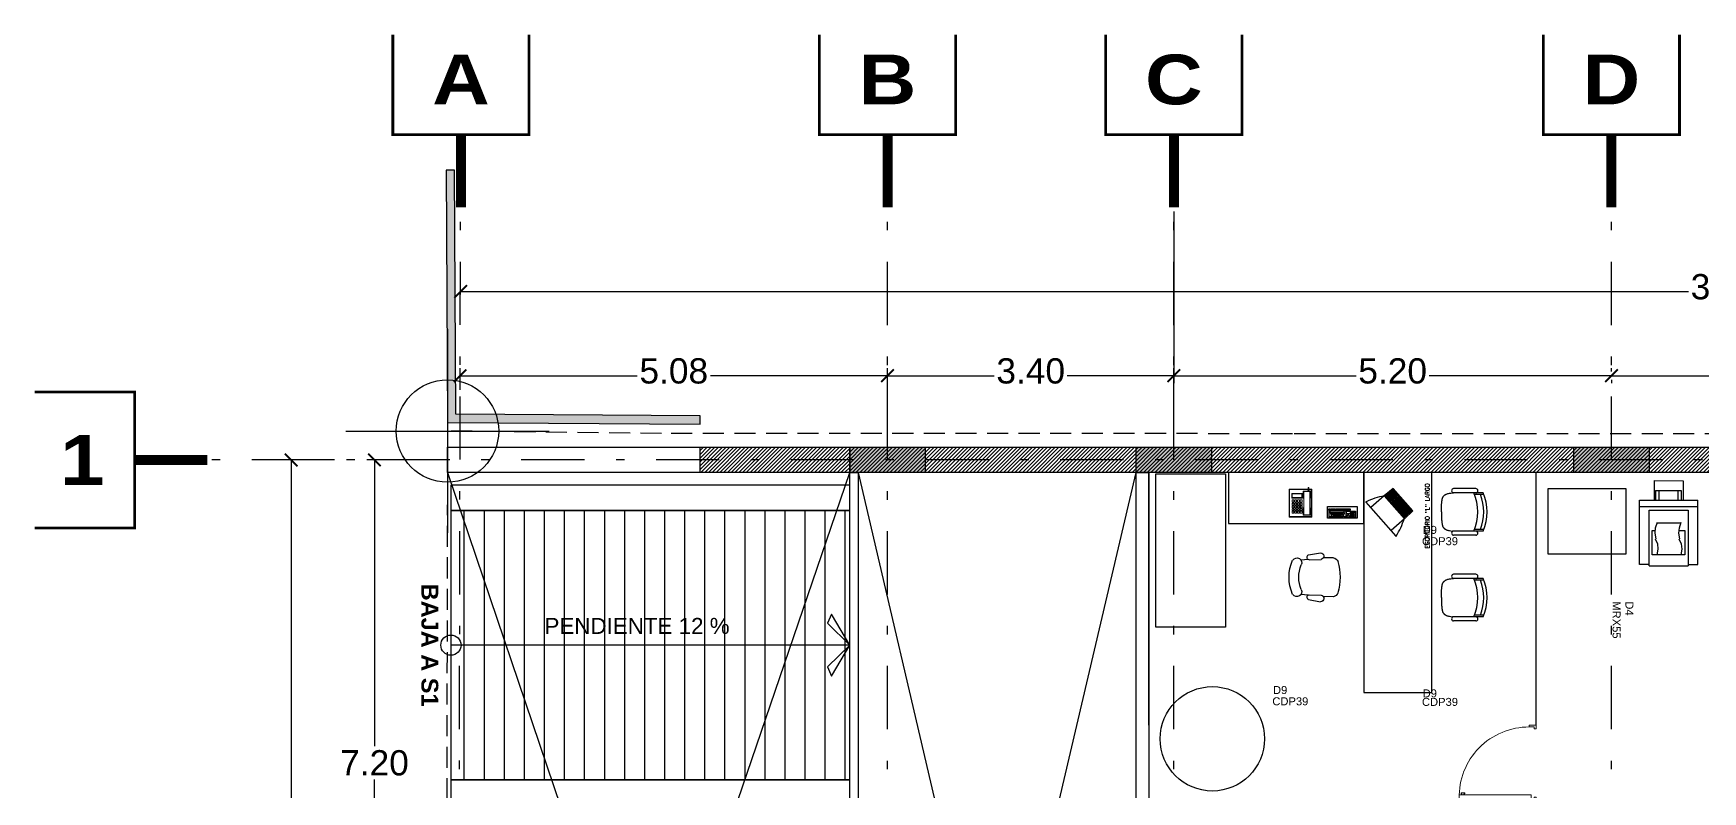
# Model space of a CAD drawing. Header units: millimetres. Extents: x -101 to 3415, y -52 to 1366.
# Drawn here: x 81.52 to 101.34, y 177.22 to 186.23 of the extents above; entities that cross this region are included whole.
import ezdxf
from ezdxf.enums import TextEntityAlignment as Align

# ---------------------------------------------------------------- set-up
doc = ezdxf.new("R2010")
doc.units = ezdxf.units.MM
doc.linetypes.add('XR EJES SUPERIORES$0$DASHDOT2', pattern=[0.5, 0.25, -0.125, 0, -0.125])
doc.linetypes.add('XR LINDERO N$0$A-100a LALA IRAPUATO nave equipo$0$HIDDEN', pattern=[0.375, 0.25, -0.125])
for name, color, linetype in [('00_ARQ', 8, 'Continuous'), ('ARQ', 8, 'Continuous'), ('ARQ_MOBILIARIO', 8, 'Continuous'), ('Texto_Iluminación', 7, 'Continuous'), ('XR EJES SUPERIORES$0$A-COTAS', 8, 'Continuous'), ('XR EJES SUPERIORES$0$A-EJES', 8, 'XR EJES SUPERIORES$0$DASHDOT2')]:
    doc.layers.add(name, color=color, linetype=linetype)
doc.styles.add('ROMANS', font='romans.shx')
doc.styles.add('TÍTULO', font='arial.ttf', dxfattribs={"height": 0.19})
doc.styles.add('XR EJES SUPERIORES$0$protot1', font='')
doc.styles.add('XR EJES SUPERIORES$0$Standard', font='arial.ttf')
doc.styles.add('XR N3$0$XR PLANTA BAJA$0$estilo1', font='arialbd.ttf')
doc.styles.add('XR N3$0$XREF PLANTA BAJA$0$XREF PLANTA BAJA$0$PLANTA BAJA$1$TEXTO-ALB-125', font='arial.ttf', dxfattribs={"height": 0.19})
doc.styles.get('XR EJES SUPERIORES$0$protot1').set_extended_font_data('Arial Black')
doc.dimstyles.new('XR EJES SUPERIORES$0$PAÑOS50', dxfattribs={"dimscale": 0.5, "dimtxt": 0.6, "dimasz": 0.3, "dimexe": 0.18, "dimexo": 0.1, "dimgap": 0.09, "dimtad": 0, "dimtih": 1, "dimtoh": 1, "dimzin": 0, "dimdsep": 46, "dimtxsty": 'XR EJES SUPERIORES$0$Standard', "dimblk": 'XR EJES SUPERIORES$0$_ArchTick', "dimcen": 0.09, "dimclrd": 256, "dimclre": 256, "dimclrt": 2, "dimadec": 0, "dimazin": 0, "dimtfac": 1, "dimtix": 1, "dimtmove": 2, "dimatfit": 3, "dimldrblk": 'XR EJES SUPERIORES$0$_ArchTick', "dimfxl": 0.18, "dimtvp": 0.18, "dimtolj": 1, "dimtzin": 0, "dimarcsym": 0})
pattern_1 = [(45, (86.440656, 181.506743), (-0.02245064, 0.02245064), [])]

# ---------------------------------------------------------------- blocks, each defined once
blk = doc.blocks.new('XR N3$0$A$C153C7E87')
h = blk.add_hatch()
h.set_pattern_fill('ANSI31', color=256, scale=0.075, angle=45)
h.set_pattern_definition([(270, (-51.7103, 42.0149), (-0.238125, -1e-17), [])])
h.paths.add_polyline_path([(0.041, -4.143), (4.777, -4.143), (4.777, -0.943), (0.041, -0.943)])
for points in [[(0.041, -0.943), (4.777, -0.943), (4.777, -0.643), (0.041, -0.643)], [(0.041, -4.143), (4.777, -4.143), (4.777, -0.943), (0.041, -0.943)], [(0.041, -4.443), (4.777, -4.443), (4.777, -4.143), (0.041, -4.143)]]:
    blk.add_lwpolyline(points, close=True)
blk.add_lwpolyline([(4.777, -2.543), (4.512, -2.803), (4.561, -2.912), (4.777, -2.543), (4.561, -2.174), (4.512, -2.283), (4.777, -2.543), (0.041, -2.543)])
blk.add_circle((0.041, -2.543), 0.12)
at = {"ltscale": 3, "style": 'XR N3$0$XREF PLANTA BAJA$0$XREF PLANTA BAJA$0$PLANTA BAJA$1$TEXTO-ALB-125'}
blk.add_text('PENDIENTE 12 %%%', height=0.19, rotation=0, dxfattribs=at).set_placement((1.152, -2.41))
at = {"insert": (-0.211, -2.543), "char_height": 0.2, "width": 2.7, "attachment_point": 5, "rotation": 270, "style": 'XR N3$0$XR PLANTA BAJA$0$estilo1'}
blk.add_mtext('BAJA A S1', dxfattribs=at)
blk = doc.blocks.new('XR N3$0$saddaa')
at = {"linetype": 'ByBlock'}
for p, q in [((8.267, 57.39), (8.267, 54.972)), ((7.058, 56.181), (9.475, 56.181))]:
    blk.add_line(p, q, dxfattribs=at)
blk.add_circle((8.267, 56.181), 0.608, dxfattribs=at)
blk = doc.blocks.new('XR COLUMNAS SUPERIORES$0$saddaa')
at = {"linetype": 'ByBlock'}
for p, q in [((8.267, 57.39), (8.267, 54.972)), ((7.058, 56.181), (9.475, 56.181))]:
    blk.add_line(p, q, dxfattribs=at)
blk.add_circle((8.267, 56.181), 0.608, dxfattribs=at)
blk = doc.blocks.new('XR COLUMNAS SUPERIORES')
at = {"layer": '00_ARQ', "linetype": 'ByBlock'}
h = blk.add_hatch(color=256, dxfattribs=at)
h.dxf.hatch_style = 1
h.paths.add_polyline_path([(5.673, -0.493), (4.777, -0.493), (4.777, -0.193), (5.673, -0.193)])
h = blk.add_hatch(color=256, dxfattribs=at)
h.dxf.hatch_style = 1
h.paths.add_polyline_path([(9.073, -0.493), (8.176, -0.493), (8.176, -0.193), (9.073, -0.193)])
h = blk.add_hatch(color=256, dxfattribs=at)
h.dxf.hatch_style = 1
h.paths.add_polyline_path([(14.269, -0.493), (13.373, -0.493), (13.373, -0.193), (14.269, -0.193)])
for points in [[(5.673, -0.493), (4.777, -0.493), (4.777, -0.193), (5.673, -0.193)], [(9.073, -0.493), (8.176, -0.493), (8.176, -0.193), (9.073, -0.193)], [(14.269, -0.493), (13.373, -0.493), (13.373, -0.193), (14.269, -0.193)]]:
    blk.add_lwpolyline(points, close=True, dxfattribs=at)
at = {"layer": '00_ARQ'}
blk.add_blockref('XR COLUMNAS SUPERIORES$0$saddaa', (-8.267, -56.181), dxfattribs=at)
blk.add_blockref('XR COLUMNAS SUPERIORES$0$saddaa', (-8.267, -56.181), dxfattribs=at)
blk = doc.blocks.new('XR EJES SUPERIORES$0$saddaa')
at = {"linetype": 'ByBlock'}
for p, q in [((8.267, 57.39), (8.267, 54.972)), ((7.058, 56.181), (9.475, 56.181))]:
    blk.add_line(p, q, dxfattribs=at)
blk.add_circle((8.267, 56.181), 0.608, dxfattribs=at)
blk = doc.blocks.new('XR EJES SUPERIORES$0$EJE_HOR')
at = {"color": 1, "linetype": 'Continuous', "const_width": 0.025}
blk.add_lwpolyline([(-0.616, 0.909), (-0.616, 0.005), (0.616, 0.005), (0.616, 0.909)], dxfattribs=at)
at = {"color": 2, "linetype": 'Continuous', "const_width": 0.09}
blk.add_lwpolyline([(0, 0), (0, -0.652)], dxfattribs=at)
at = {"color": 4, "style": 'XR EJES SUPERIORES$0$protot1', "oblique": 360}
blk.add_attdef('EJE', text='', height=0.45, dxfattribs=at).set_placement((0, 0.279), align=Align.CENTER)
blk = doc.blocks.new('XR EJES SUPERIORES$0$_ArchTick')
at = {"color": 0, "linetype": 'ByBlock', "const_width": 0.15}
blk.add_lwpolyline([(-0.5, -0.5), (0.5, 0.5)], dxfattribs=at)
blk = doc.blocks.new('*D35')
at = {"layer": 'Defpoints', "color": 0, "linetype": 'Continuous', "transparency": 16777216}
for p in [(-0.314, -0.343), (-0.867, -7.542), (-0.361, -7.542)]:
    blk.add_point(p, dxfattribs=at)
at = {"layer": 'XR EJES SUPERIORES$0$A-COTAS', "linetype": 'Continuous', "lineweight": -2, "transparency": 16777216}
for p, q in [((-0.364, -0.343), (-0.957, -0.343)), ((-0.867, -0.343), (-0.867, -3.744)), ((-0.867, -7.542), (-0.867, -4.141)), ((-0.411, -7.542), (-0.957, -7.542))]:
    blk.add_line(p, q, dxfattribs=at)
at = {"layer": 'XR EJES SUPERIORES$0$A-COTAS', "linetype": 'Continuous', "lineweight": -2, "transparency": 16777216, "xscale": 0.15, "yscale": 0.15, "zscale": 0.15}
for p, rotation in [((-0.867, -0.343), 90), ((-0.867, -7.542), 270)]:
    blk.add_blockref('XR EJES SUPERIORES$0$_ArchTick', p, dxfattribs=dict(at, rotation=rotation))
at = {"layer": 'XR EJES SUPERIORES$0$A-COTAS', "color": 2, "linetype": 'Continuous', "transparency": 16777216, "insert": (-0.867, -3.943), "char_height": 0.3, "attachment_point": 5, "style": 'XR EJES SUPERIORES$0$Standard'}
blk.add_mtext('\\A1;7.20', dxfattribs=at)
blk = doc.blocks.new('*D36')
at = {"layer": 'Defpoints', "color": 0, "linetype": 'Continuous', "transparency": 16777216}
for p in [(13.821, 0.657), (13.821, 0.657), (19.38, 0.657)]:
    blk.add_point(p, dxfattribs=at)
at = {"layer": 'XR EJES SUPERIORES$0$A-COTAS', "linetype": 'Continuous', "lineweight": -2, "transparency": 16777216}
for p, q in [((13.821, 0.707), (13.821, 0.747)), ((13.821, 0.657), (16.166, 0.657)), ((19.38, 0.657), (17.035, 0.657)), ((19.38, 0.707), (19.38, 0.747))]:
    blk.add_line(p, q, dxfattribs=at)
at = {"layer": 'XR EJES SUPERIORES$0$A-COTAS', "linetype": 'Continuous', "lineweight": -2, "transparency": 16777216, "xscale": 0.15, "yscale": 0.15, "zscale": 0.15, "rotation": 180}
blk.add_blockref('XR EJES SUPERIORES$0$_ArchTick', (13.821, 0.657), dxfattribs=at)
at = {"layer": 'XR EJES SUPERIORES$0$A-COTAS', "linetype": 'Continuous', "lineweight": -2, "transparency": 16777216, "xscale": 0.15, "yscale": 0.15, "zscale": 0.15}
blk.add_blockref('XR EJES SUPERIORES$0$_ArchTick', (19.38, 0.657), dxfattribs=at)
at = {"layer": 'XR EJES SUPERIORES$0$A-COTAS', "color": 2, "linetype": 'Continuous', "transparency": 16777216, "insert": (16.6, 0.712), "char_height": 0.3, "attachment_point": 5, "style": 'XR EJES SUPERIORES$0$Standard'}
blk.add_mtext('\\A1;5.56', dxfattribs=at)
blk = doc.blocks.new('*D37')
at = {"layer": 'Defpoints', "color": 0, "linetype": 'Continuous', "transparency": 16777216}
for p in [(30.418, 1.657), (30.418, 1.638), (0.155, 1.571)]:
    blk.add_point(p, dxfattribs=at)
at = {"layer": 'XR EJES SUPERIORES$0$A-COTAS', "linetype": 'Continuous', "lineweight": -2, "transparency": 16777216}
for p, q in [((0.155, 1.621), (0.155, 1.747)), ((0.155, 1.657), (14.735, 1.657)), ((30.418, 1.657), (15.837, 1.657)), ((30.418, 1.688), (30.418, 1.747))]:
    blk.add_line(p, q, dxfattribs=at)
at = {"layer": 'XR EJES SUPERIORES$0$A-COTAS', "linetype": 'Continuous', "lineweight": -2, "transparency": 16777216, "xscale": 0.15, "yscale": 0.15, "zscale": 0.15, "rotation": 180}
blk.add_blockref('XR EJES SUPERIORES$0$_ArchTick', (0.155, 1.657), dxfattribs=at)
at = {"layer": 'XR EJES SUPERIORES$0$A-COTAS', "linetype": 'Continuous', "lineweight": -2, "transparency": 16777216, "xscale": 0.15, "yscale": 0.15, "zscale": 0.15}
blk.add_blockref('XR EJES SUPERIORES$0$_ArchTick', (30.418, 1.657), dxfattribs=at)
at = {"layer": 'XR EJES SUPERIORES$0$A-COTAS', "color": 2, "linetype": 'Continuous', "transparency": 16777216, "insert": (15.286, 1.712), "char_height": 0.3, "attachment_point": 5, "style": 'XR EJES SUPERIORES$0$Standard'}
blk.add_mtext('\\A1;30.26', dxfattribs=at)
blk = doc.blocks.new('*D38')
at = {"layer": 'Defpoints', "color": 0, "linetype": 'Continuous', "transparency": 16777216}
for p in [(-1.291, -0.344), (-1.855, -14.741), (-1.467, -14.741)]:
    blk.add_point(p, dxfattribs=at)
at = {"layer": 'XR EJES SUPERIORES$0$A-COTAS', "linetype": 'Continuous', "lineweight": -2, "transparency": 16777216}
for p, q in [((-1.341, -0.344), (-1.945, -0.344)), ((-1.855, -0.344), (-1.855, -6.854)), ((-1.855, -14.741), (-1.855, -7.251)), ((-1.517, -14.741), (-1.945, -14.741))]:
    blk.add_line(p, q, dxfattribs=at)
at = {"layer": 'XR EJES SUPERIORES$0$A-COTAS', "linetype": 'Continuous', "lineweight": -2, "transparency": 16777216, "xscale": 0.15, "yscale": 0.15, "zscale": 0.15}
for p, rotation in [((-1.855, -0.344), 90), ((-1.855, -14.741), 270)]:
    blk.add_blockref('XR EJES SUPERIORES$0$_ArchTick', p, dxfattribs=dict(at, rotation=rotation))
at = {"layer": 'XR EJES SUPERIORES$0$A-COTAS', "color": 2, "linetype": 'Continuous', "transparency": 16777216, "insert": (-1.855, -7.053), "char_height": 0.3, "attachment_point": 5, "style": 'XR EJES SUPERIORES$0$Standard'}
blk.add_mtext('\\A1;14.40', dxfattribs=at)
blk = doc.blocks.new('*D39')
at = {"layer": 'Defpoints', "color": 0, "transparency": 16777216}
for p in [(8.625, 2.657), (8.625, 0.657), (13.821, 0.657)]:
    blk.add_point(p, dxfattribs=at)
at = {"layer": 'XR EJES SUPERIORES$0$A-COTAS', "lineweight": -2, "transparency": 16777216}
for p, q in [((8.625, 2.607), (8.625, 0.567)), ((8.625, 0.657), (10.789, 0.657)), ((13.821, 0.657), (11.657, 0.657)), ((13.821, 0.607), (13.821, 0.567))]:
    blk.add_line(p, q, dxfattribs=at)
at = {"layer": 'XR EJES SUPERIORES$0$A-COTAS', "lineweight": -2, "transparency": 16777216, "xscale": 0.15, "yscale": 0.15, "zscale": 0.15, "rotation": 180}
blk.add_blockref('XR EJES SUPERIORES$0$_ArchTick', (8.625, 0.657), dxfattribs=at)
at = {"layer": 'XR EJES SUPERIORES$0$A-COTAS', "lineweight": -2, "transparency": 16777216, "xscale": 0.15, "yscale": 0.15, "zscale": 0.15}
blk.add_blockref('XR EJES SUPERIORES$0$_ArchTick', (13.821, 0.657), dxfattribs=at)
at = {"layer": 'XR EJES SUPERIORES$0$A-COTAS', "color": 2, "transparency": 16777216, "insert": (11.223, 0.712), "char_height": 0.3, "attachment_point": 5, "style": 'XR EJES SUPERIORES$0$Standard'}
blk.add_mtext('\\A1;5.20', dxfattribs=at)
blk = doc.blocks.new('*D41')
at = {"layer": 'Defpoints', "color": 0, "transparency": 16777216}
for p in [(0.149, 0.657), (0.149, 0.439), (5.225, 0.159)]:
    blk.add_point(p, dxfattribs=at)
at = {"layer": 'XR EJES SUPERIORES$0$A-COTAS', "lineweight": -2, "transparency": 16777216}
for p, q in [((0.149, 0.489), (0.149, 0.747)), ((0.149, 0.657), (2.252, 0.657)), ((5.225, 0.657), (3.122, 0.657)), ((5.225, 0.209), (5.225, 0.747))]:
    blk.add_line(p, q, dxfattribs=at)
at = {"layer": 'XR EJES SUPERIORES$0$A-COTAS', "lineweight": -2, "transparency": 16777216, "xscale": 0.15, "yscale": 0.15, "zscale": 0.15, "rotation": 180}
blk.add_blockref('XR EJES SUPERIORES$0$_ArchTick', (0.149, 0.657), dxfattribs=at)
at = {"layer": 'XR EJES SUPERIORES$0$A-COTAS', "lineweight": -2, "transparency": 16777216, "xscale": 0.15, "yscale": 0.15, "zscale": 0.15}
blk.add_blockref('XR EJES SUPERIORES$0$_ArchTick', (5.225, 0.657), dxfattribs=at)
at = {"layer": 'XR EJES SUPERIORES$0$A-COTAS', "color": 2, "transparency": 16777216, "insert": (2.687, 0.712), "char_height": 0.3, "attachment_point": 5, "style": 'XR EJES SUPERIORES$0$Standard'}
blk.add_mtext('\\A1;5.08', dxfattribs=at)
blk = doc.blocks.new('*D42')
at = {"layer": 'Defpoints', "color": 0, "transparency": 16777216}
for p in [(5.225, 0.657), (5.225, 0.657), (8.625, 0.185)]:
    blk.add_point(p, dxfattribs=at)
at = {"layer": 'XR EJES SUPERIORES$0$A-COTAS', "lineweight": -2, "transparency": 16777216}
for p, q in [((5.225, 0.707), (5.225, 0.747)), ((5.225, 0.657), (6.491, 0.657)), ((8.625, 0.657), (7.359, 0.657)), ((8.625, 0.235), (8.625, 0.747))]:
    blk.add_line(p, q, dxfattribs=at)
at = {"layer": 'XR EJES SUPERIORES$0$A-COTAS', "lineweight": -2, "transparency": 16777216, "xscale": 0.15, "yscale": 0.15, "zscale": 0.15, "rotation": 180}
blk.add_blockref('XR EJES SUPERIORES$0$_ArchTick', (5.225, 0.657), dxfattribs=at)
at = {"layer": 'XR EJES SUPERIORES$0$A-COTAS', "lineweight": -2, "transparency": 16777216, "xscale": 0.15, "yscale": 0.15, "zscale": 0.15}
blk.add_blockref('XR EJES SUPERIORES$0$_ArchTick', (8.625, 0.657), dxfattribs=at)
at = {"layer": 'XR EJES SUPERIORES$0$A-COTAS', "color": 2, "transparency": 16777216, "insert": (6.925, 0.712), "char_height": 0.3, "attachment_point": 5, "style": 'XR EJES SUPERIORES$0$Standard'}
blk.add_mtext('\\A1;3.40', dxfattribs=at)
blk = doc.blocks.new('XR LINDERO N$0$saddaa')
at = {"linetype": 'ByBlock'}
for p, q in [((8.267, 57.39), (8.267, 54.972)), ((7.058, 56.181), (9.475, 56.181))]:
    blk.add_line(p, q, dxfattribs=at)
blk.add_circle((8.267, 56.181), 0.608, dxfattribs=at)
blk = doc.blocks.new('XR N1-N2$0$030 puerta 013-h')
at = {"linetype": 'Continuous', "lineweight": 0}
for p, q in [((3.994, 17.305), (3.994, 17.255)), ((4.007, 17.305), (3.994, 17.305)), ((3.994, 17.255), (4.007, 17.255)), ((4.007, 17.305), (4.007, 17.293)), ((4.007, 17.293), (4.019, 17.293)), ((4.007, 17.255), (4.007, 17.268)), ((4.007, 17.268), (4.019, 17.268)), ((4.019, 17.33), (4.069, 17.33)), ((4.019, 16.38), (4.019, 17.33)), ((4.069, 17.33), (4.069, 16.38)), ((4.081, 17.293), (4.069, 17.293)), ((4.081, 17.268), (4.069, 17.268)), ((4.081, 17.305), (4.094, 17.305)), ((4.081, 17.305), (4.081, 17.293)), ((4.081, 17.255), (4.081, 17.268)), ((4.094, 17.255), (4.081, 17.255)), ((4.094, 17.305), (4.094, 17.255)), ((3.099, 16.365), (3.099, 16.405)), ((3.099, 16.405), (3.124, 16.405)), ((3.099, 16.315), (3.099, 16.365)), ((3.149, 16.315), (3.099, 16.315)), ((3.124, 16.405), (3.124, 16.34)), ((3.124, 16.34), (3.149, 16.34)), ((3.149, 16.34), (3.149, 16.315)), ((4.069, 16.38), (4.019, 16.38)), ((4.049, 16.34), (4.049, 16.315)), ((4.074, 16.34), (4.049, 16.34)), ((4.049, 16.315), (4.099, 16.315)), ((4.099, 16.405), (4.074, 16.405)), ((4.074, 16.405), (4.074, 16.34)), ((4.099, 16.405), (4.099, 16.315))]:
    blk.add_line(p, q, dxfattribs=at)
blk.add_arc((4.044, 16.41), 0.92, 88.4391, 180.3278, dxfattribs=at)
blk = doc.blocks.new('silla3')
for p, q in [((-0.21, -0.224), (-0.203, -0.14)), ((0.21, -0.224), (0.203, -0.14)), ((-0.263, -0.23), (-0.288, -0.371)), ((-0.207, -0.235), (-0.211, -0.378)), ((0.207, -0.235), (0.211, -0.378)), ((0.263, -0.23), (0.288, -0.371)), ((-0.229, -0.523), (-0.227, -0.406)), ((0.229, -0.523), (0.227, -0.406))]:
    blk.add_line(p, q)
at = {"extrusion": (0, 0, -1)}
for centre, major_axis, start_param, end_param in [((0, -0.544), (0, 0.544), 5.886316, 6.680055), ((-0.173, -0.092), (0, 0.0577), 2.623535, 5.737508), ((0, -0.552), (0, 0.437), 5.929118, 6.637253), ((0.173, -0.092), (0, 0.0577), 0.545678, 3.65965), ((-0.249, -0.368), (0, 0.0409), 1.815261, 4.651072), ((-0.236, -0.242), (0, 0.031), 5.100262, 7.639608), ((0.236, -0.242), (0, 0.031), 4.926762, 7.466109), ((0.249, -0.368), (0, 0.0409), 1.632114, 4.467924), ((-0.157, -0.504), (0, 0.0781), 3.533117, 4.459171), ((0, 0.187), (0, 0.787), 2.893022, 3.390163), ((0.157, -0.504), (0, 0.0781), 1.824014, 2.750068)]:
    blk.add_ellipse(centre, major_axis=major_axis, ratio=0.958333, start_param=start_param, end_param=end_param, dxfattribs=at)
blk = doc.blocks.new('A$C369842D8')
for p, q in [((0, 0.405), (0, 0.145)), ((0.05, 0.491), (0.05, 0.381)), ((0.05, 0.405), (0.05, 0.145)), ((0.07, 0.5), (0.07, 0.39)), ((0.48, 0.5), (0.48, 0.39)), ((0.5, 0.491), (0.5, 0.381)), ((0.5, 0.405), (0.5, 0.145)), ((0.55, 0.405), (0.55, 0.145)), ((0.05, 0.38), (0.05, 0.13)), ((0.5, 0.38), (0.5, 0.13))]:
    blk.add_line(p, q)
for points in [[(0.275, 0), (0.262, 0), (0.249, 0), (0.236, 0.001), (0.224, 0.001), (0.212, 0.001), (0.201, 0.002), (0.19, 0.003), (0.181, 0.003), (0.172, 0.004), (0.164, 0.005), (0.157, 0.005), (0.15, 0.006), (0.145, 0.007), (0.139, 0.008), (0.134, 0.009), (0.13, 0.009), (0.126, 0.01), (0.122, 0.011), (0.118, 0.012), (0.114, 0.013), (0.111, 0.014), (0.108, 0.015), (0.105, 0.017), (0.102, 0.018), (0.1, 0.019), (0.097, 0.021), (0.095, 0.022), (0.093, 0.024), (0.091, 0.025), (0.089, 0.027), (0.087, 0.028), (0.085, 0.03), (0.083, 0.032), (0.081, 0.034), (0.079, 0.036), (0.077, 0.039), (0.075, 0.041), (0.073, 0.044), (0.071, 0.048), (0.068, 0.051), (0.066, 0.056), (0.064, 0.061), (0.062, 0.067), (0.059, 0.075), (0.057, 0.085), (0.055, 0.097), (0.052, 0.112), (0.05, 0.13)], [(0.275, 0), (0.288, 0), (0.301, 0), (0.314, 0.001), (0.326, 0.001), (0.338, 0.001), (0.349, 0.002), (0.36, 0.003), (0.369, 0.003), (0.378, 0.004), (0.386, 0.005), (0.393, 0.005), (0.4, 0.006), (0.405, 0.007), (0.411, 0.008), (0.416, 0.009), (0.42, 0.009), (0.424, 0.01), (0.428, 0.011), (0.432, 0.012), (0.436, 0.013), (0.439, 0.014), (0.442, 0.015), (0.445, 0.017), (0.448, 0.018), (0.45, 0.019), (0.453, 0.021), (0.455, 0.022), (0.457, 0.024), (0.459, 0.025), (0.461, 0.027), (0.463, 0.028), (0.465, 0.03), (0.467, 0.032), (0.469, 0.034), (0.471, 0.036), (0.473, 0.039), (0.475, 0.041), (0.477, 0.044), (0.479, 0.048), (0.482, 0.051), (0.484, 0.056), (0.486, 0.061), (0.488, 0.067), (0.491, 0.075), (0.493, 0.085), (0.495, 0.097), (0.498, 0.112), (0.5, 0.13)]]:
    blk.add_lwpolyline(points)
for centre, radius, start, end in [((0.025, 0.405), 0.025, 0, 180), ((0.275, 0), 0.54, 65.3885, 114.6115), ((0.275, -0.11), 0.54, 65.3885, 114.6115), ((0.275, -0.04), 0.54, 67.7008, 112.2992), ((0.525, 0.405), 0.025, 0, 180), ((0.025, 0.145), 0.025, 180, 0), ((0.525, 0.145), 0.025, 180, 0)]:
    blk.add_arc(centre, radius, start, end)
blk = doc.blocks.new('A$C435F5787')
at = {"linetype": 'ByBlock'}
for p, q in [((0, 0), (0, 0.483)), ((0, 0.483), (0.19, 0.483)), ((0.038, 0.371), (0.063, 0.371)), ((0.038, 0.311), (0.038, 0.371)), ((0.063, 0.311), (0.038, 0.311)), ((0.038, 0.305), (0.063, 0.305)), ((0.038, 0.225), (0.038, 0.305)), ((0.063, 0.371), (0.063, 0.311)), ((0.063, 0.305), (0.063, 0.225)), ((0.076, 0.381), (0.076, 0.457)), ((0.076, 0.457), (0.171, 0.457)), ((0.171, 0.381), (0.076, 0.381)), ((0.076, 0.311), (0.076, 0.371)), ((0.076, 0.371), (0.117, 0.371)), ((0.117, 0.311), (0.076, 0.311)), ((0.076, 0.305), (0.076, 0.022)), ((0.175, 0.305), (0.076, 0.305)), ((0.098, 0.273), (0.079, 0.273)), ((0.095, 0.438), (0.095, 0.454)), ((0.137, 0.438), (0.095, 0.438)), ((0.095, 0.381), (0.095, 0.435)), ((0.117, 0.279), (0.098, 0.279)), ((0.098, 0.279), (0.098, 0.273)), ((0.114, 0.384), (0.114, 0.435)), ((0.117, 0.371), (0.117, 0.311)), ((0.117, 0.267), (0.117, 0.279)), ((0.133, 0.33), (0.133, 0.352)), ((0.133, 0.352), (0.152, 0.352)), ((0.152, 0.33), (0.133, 0.33)), ((0.137, 0.438), (0.137, 0.454)), ((0.171, 0.438), (0.137, 0.438)), ((0.137, 0.381), (0.137, 0.435)), ((0.152, 0.352), (0.152, 0.371)), ((0.152, 0.371), (0.175, 0.371)), ((0.152, 0.311), (0.152, 0.33)), ((0.175, 0.311), (0.152, 0.311)), ((0.156, 0.384), (0.156, 0.419)), ((0.156, 0.419), (0.171, 0.419)), ((0.156, 0.254), (0.156, 0.276)), ((0.156, 0.276), (0.175, 0.276)), ((0.171, 0.457), (0.171, 0.381)), ((0.175, 0.371), (0.175, 0.311)), ((0.175, 0.276), (0.175, 0.305)), ((0.19, 0.483), (0.19, 0)), ((0.063, 0.225), (0.038, 0.225)), ((0.038, 0.143), (0.038, 0.219)), ((0.038, 0.219), (0.063, 0.219)), ((0.063, 0.143), (0.038, 0.143)), ((0.038, 0.133), (0.063, 0.133)), ((0.038, 0.057), (0.038, 0.133)), ((0.063, 0.057), (0.038, 0.057)), ((0.038, 0.044), (0.063, 0.044)), ((0.038, 0.022), (0.038, 0.044)), ((0.063, 0.022), (0.038, 0.022)), ((0.063, 0.219), (0.063, 0.143)), ((0.063, 0.133), (0.063, 0.057)), ((0.063, 0.044), (0.063, 0.022)), ((0.076, 0.022), (0.175, 0.022)), ((0.079, 0.041), (0.095, 0.041)), ((0.095, 0.041), (0.095, 0.048)), ((0.095, 0.048), (0.117, 0.048)), ((0.098, 0.051), (0.098, 0.267)), ((0.133, 0.267), (0.117, 0.267)), ((0.117, 0.06), (0.117, 0.257)), ((0.117, 0.048), (0.117, 0.054)), ((0.117, 0.054), (0.137, 0.054)), ((0.133, 0.257), (0.133, 0.267)), ((0.152, 0.257), (0.133, 0.257)), ((0.137, 0.07), (0.137, 0.254)), ((0.137, 0.054), (0.137, 0.063)), ((0.137, 0.063), (0.156, 0.063)), ((0.175, 0.254), (0.156, 0.254)), ((0.156, 0.095), (0.156, 0.229)), ((0.156, 0.229), (0.175, 0.229)), ((0.175, 0.095), (0.156, 0.095)), ((0.156, 0.051), (0.156, 0.067)), ((0.156, 0.067), (0.175, 0.067)), ((0.175, 0.051), (0.156, 0.051)), ((0.175, 0.067), (0.175, 0.254)), ((0.175, 0.022), (0.175, 0.051)), ((0.19, 0), (0, 0))]:
    blk.add_line(p, q, dxfattribs=at)
blk = doc.blocks.new('m-tv pla')
h = blk.add_hatch()
h.set_pattern_fill('ANSI31', color=256, scale=0.005, angle=45, style=0)
h.set_pattern_definition([(90, (-254.158094, -242.753814), (-0.015875, 2e-18), [])])
h.paths.add_polyline_path([(0.24, -0.474), (0.25, -0.284), (-0.25, -0.284), (-0.24, -0.474)])
for p, q in [((0.373, 0), (-0.373, 0)), ((-0.368, 0.006), (0.368, 0.006)), ((-0.25, -0.284), (-0.25, 0)), ((0.25, -0.284), (0.25, 0)), ((-0.24, -0.474), (-0.25, -0.284)), ((-0.25, -0.284), (0.25, -0.284)), ((-0.24, -0.474), (0.24, -0.474)), ((0.24, -0.474), (0.25, -0.284))]:
    blk.add_line(p, q)
for centre, radius, start, end in [((-0.368, 0.001), 0.005, 90, 196.7752), ((0.898, 0.383), 1.327, 196.7752, 210.1505), ((-0.898, 0.383), 1.327, 329.8495, 343.2248), ((0.368, 0.001), 0.005, 343.2248, 90)]:
    blk.add_arc(centre, radius, start, end)
blk = doc.blocks.new('tel')
at = {"lineweight": 0}
for p, q in [((76.298, 58.662), (76.333, 58.662)), ((76.298, 58.333), (76.298, 58.662)), ((76.303, 58.656), (76.333, 58.656)), ((76.303, 58.338), (76.303, 58.656)), ((76.315, 58.639), (76.315, 58.554)), ((76.327, 58.639), (76.315, 58.639)), ((76.319, 58.635), (76.393, 58.635)), ((76.319, 58.359), (76.319, 58.635)), ((76.327, 58.646), (76.327, 58.635)), ((76.345, 58.646), (76.327, 58.646)), ((76.327, 58.635), (76.345, 58.635)), ((76.331, 58.68), (76.331, 58.673)), ((76.341, 58.68), (76.331, 58.68)), ((76.331, 58.673), (76.341, 58.673)), ((76.333, 58.673), (76.333, 58.646)), ((76.339, 58.673), (76.333, 58.673)), ((76.333, 58.646), (76.339, 58.646)), ((76.339, 58.646), (76.339, 58.673)), ((76.339, 58.662), (76.563, 58.662)), ((76.339, 58.656), (76.558, 58.656)), ((76.341, 58.673), (76.341, 58.68)), ((76.345, 58.635), (76.345, 58.646)), ((76.397, 58.639), (76.345, 58.639)), ((76.393, 58.635), (76.393, 58.359)), ((76.397, 58.554), (76.397, 58.639)), ((76.408, 58.612), (76.534, 58.612)), ((76.408, 58.557), (76.408, 58.612)), ((76.413, 58.606), (76.528, 58.606)), ((76.413, 58.562), (76.413, 58.606)), ((76.528, 58.606), (76.528, 58.562)), ((76.534, 58.612), (76.534, 58.557)), ((76.558, 58.656), (76.558, 58.338)), ((76.563, 58.662), (76.563, 58.333)), ((76.315, 58.554), (76.319, 58.554)), ((76.315, 58.355), (76.315, 58.44)), ((76.315, 58.44), (76.319, 58.44)), ((76.393, 58.554), (76.397, 58.554)), ((76.393, 58.44), (76.397, 58.44)), ((76.397, 58.44), (76.397, 58.355)), ((76.534, 58.557), (76.408, 58.557)), ((76.412, 58.536), (76.434, 58.536)), ((76.412, 58.507), (76.412, 58.536)), ((76.434, 58.507), (76.412, 58.507)), ((76.412, 58.475), (76.412, 58.496)), ((76.434, 58.496), (76.412, 58.496)), ((76.434, 58.475), (76.412, 58.475)), ((76.412, 58.443), (76.412, 58.464)), ((76.434, 58.464), (76.412, 58.464)), ((76.434, 58.443), (76.412, 58.443)), ((76.412, 58.411), (76.412, 58.432)), ((76.434, 58.432), (76.412, 58.432)), ((76.434, 58.411), (76.412, 58.411)), ((76.412, 58.379), (76.412, 58.401)), ((76.434, 58.401), (76.412, 58.401)), ((76.528, 58.562), (76.413, 58.562)), ((76.434, 58.507), (76.434, 58.536)), ((76.434, 58.475), (76.434, 58.496)), ((76.434, 58.443), (76.434, 58.464)), ((76.434, 58.411), (76.434, 58.432)), ((76.434, 58.379), (76.434, 58.401)), ((76.444, 58.507), (76.444, 58.536)), ((76.444, 58.536), (76.466, 58.536)), ((76.466, 58.507), (76.444, 58.507)), ((76.444, 58.475), (76.444, 58.496)), ((76.466, 58.496), (76.444, 58.496)), ((76.466, 58.475), (76.444, 58.475)), ((76.444, 58.443), (76.444, 58.464)), ((76.466, 58.464), (76.444, 58.464)), ((76.466, 58.443), (76.444, 58.443)), ((76.444, 58.411), (76.444, 58.432)), ((76.466, 58.432), (76.444, 58.432)), ((76.466, 58.411), (76.444, 58.411)), ((76.444, 58.379), (76.444, 58.401)), ((76.466, 58.401), (76.444, 58.401)), ((76.466, 58.507), (76.466, 58.536)), ((76.466, 58.475), (76.466, 58.496)), ((76.466, 58.443), (76.466, 58.464)), ((76.466, 58.411), (76.466, 58.432)), ((76.466, 58.379), (76.466, 58.401)), ((76.476, 58.507), (76.476, 58.536)), ((76.476, 58.536), (76.498, 58.536)), ((76.498, 58.507), (76.476, 58.507)), ((76.498, 58.496), (76.476, 58.496)), ((76.476, 58.475), (76.476, 58.496)), ((76.498, 58.475), (76.476, 58.475)), ((76.498, 58.464), (76.476, 58.464)), ((76.476, 58.443), (76.476, 58.464)), ((76.498, 58.443), (76.476, 58.443)), ((76.498, 58.432), (76.476, 58.432)), ((76.476, 58.411), (76.476, 58.432)), ((76.498, 58.411), (76.476, 58.411)), ((76.476, 58.379), (76.476, 58.401)), ((76.498, 58.401), (76.476, 58.401)), ((76.498, 58.507), (76.498, 58.536)), ((76.498, 58.475), (76.498, 58.496)), ((76.498, 58.443), (76.498, 58.464)), ((76.498, 58.411), (76.498, 58.432)), ((76.498, 58.379), (76.498, 58.401)), ((76.508, 58.507), (76.508, 58.536)), ((76.508, 58.536), (76.53, 58.536)), ((76.53, 58.507), (76.508, 58.507)), ((76.53, 58.496), (76.508, 58.496)), ((76.508, 58.475), (76.508, 58.496)), ((76.53, 58.475), (76.508, 58.475)), ((76.53, 58.464), (76.508, 58.464)), ((76.508, 58.443), (76.508, 58.464)), ((76.53, 58.443), (76.508, 58.443)), ((76.53, 58.432), (76.508, 58.432)), ((76.508, 58.411), (76.508, 58.432)), ((76.53, 58.411), (76.508, 58.411)), ((76.53, 58.401), (76.508, 58.401)), ((76.508, 58.379), (76.508, 58.401)), ((76.53, 58.507), (76.53, 58.536)), ((76.53, 58.475), (76.53, 58.496)), ((76.53, 58.443), (76.53, 58.464)), ((76.53, 58.411), (76.53, 58.432)), ((76.53, 58.379), (76.53, 58.401)), ((76.563, 58.333), (76.298, 58.333)), ((76.558, 58.338), (76.303, 58.338)), ((76.397, 58.355), (76.315, 58.355)), ((76.393, 58.359), (76.319, 58.359)), ((76.434, 58.379), (76.412, 58.379)), ((76.466, 58.379), (76.444, 58.379)), ((76.498, 58.379), (76.476, 58.379)), ((76.53, 58.379), (76.508, 58.379))]:
    blk.add_line(p, q, dxfattribs=at)
for s, height, p in [('*', 0.0124, (76.418, 58.382)), ('1', 0.0124, (76.419, 58.48)), ('4', 0.0124, (76.42, 58.448)), ('7', 0.0124, (76.42, 58.416)), ('8', 0.0124, (76.452, 58.416)), ('2', 0.0124, (76.452, 58.48)), ('5', 0.0124, (76.452, 58.447)), ('0', 0.0124, (76.452, 58.384)), ('3', 0.0124, (76.484, 58.48)), ('6', 0.0124, (76.484, 58.448)), ('9', 0.0124, (76.484, 58.416)), ('#', 0.007, (76.485, 58.387)), ('L1', 0.00933, (76.512, 58.482)), ('L2', 0.00933, (76.512, 58.45)), ('L3', 0.00933, (76.512, 58.418)), ('L4', 0.00933, (76.512, 58.386))]:
    blk.add_text(s, height=height).set_placement(p)
blk = doc.blocks.new('*U490')
at = {"layer": 'Texto_Iluminación', "ltscale": 0.3, "style": 'TÍTULO'}
for s, p in [('D4', (-0.278, -0.03, 0.181)), ('MRX55', (-0.278, -0.183, 0.181))]:
    blk.add_text(s, height=0.095, dxfattribs=at).set_placement(p)
blk = doc.blocks.new('*U491')
at = {"layer": 'Texto_Iluminación', "color": 0, "linetype": 'ByBlock', "lineweight": -2, "transparency": 16777216}
for p in [(0, 0), (2.516, 0), (5.031, 0), (7.547, 0), (10.063, 0)]:
    blk.add_blockref('*U490', p, dxfattribs=at)
blk = doc.blocks.new('XR EJES SUPERIORES')
at = {"layer": 'XR EJES SUPERIORES$0$A-EJES', "color": 251, "linetype": 'XR EJES SUPERIORES$0$DASHDOT2', "ltscale": 3}
for p, q in [((0.12, -14.74), (0.155, 2.657)), ((5.225, -14.741), (5.225, 2.657)), ((8.625, -14.741), (8.625, 2.657)), ((13.821, -14.741), (13.821, 2.657)), ((30.426, -0.343), (-2.851, -0.344))]:
    blk.add_line(p, q, dxfattribs=at)
blk.add_blockref('XR EJES SUPERIORES$0$saddaa', (-8.267, -56.181))
at = {"layer": 'XR EJES SUPERIORES$0$A-EJES'}
ref = blk.add_blockref('XR EJES SUPERIORES$0$EJE_HOR', (0.16, 3.513), dxfattribs=dict(at, xscale=1.3125, yscale=1.3125, zscale=1.3125))
ref.add_attrib('EJE', 'A', dxfattribs={"layer": '0', "color": 4, "height": 0.591, "style": 'XR EJES SUPERIORES$0$protot1'}).set_placement((0.16, 3.88), align=Align.CENTER)
ref = blk.add_blockref('XR EJES SUPERIORES$0$EJE_HOR', (5.225, 3.513), dxfattribs=dict(at, xscale=1.3125, yscale=1.3125, zscale=1.3125))
ref.add_attrib('EJE', 'B', dxfattribs={"layer": '0', "color": 4, "height": 0.591, "style": 'XR EJES SUPERIORES$0$protot1'}).set_placement((5.225, 3.88), align=Align.CENTER)
ref = blk.add_blockref('XR EJES SUPERIORES$0$EJE_HOR', (8.625, 3.513), dxfattribs=dict(at, xscale=1.3125, yscale=1.3125, zscale=1.3125))
ref.add_attrib('EJE', 'C', dxfattribs={"layer": '0', "color": 4, "height": 0.591, "style": 'XR EJES SUPERIORES$0$protot1'}).set_placement((8.625, 3.88), align=Align.CENTER)
ref = blk.add_blockref('XR EJES SUPERIORES$0$EJE_HOR', (13.821, 3.513), dxfattribs=dict(at, xscale=1.3125, yscale=1.3125, zscale=1.3125))
ref.add_attrib('EJE', 'D', dxfattribs={"layer": '0', "color": 4, "height": 0.591, "style": 'XR EJES SUPERIORES$0$protot1'}).set_placement((13.821, 3.88), align=Align.CENTER)
ref = blk.add_blockref('XR EJES SUPERIORES$0$EJE_HOR', (-3.707, -0.344), dxfattribs=dict(at, xscale=1.3125, yscale=1.3125, zscale=1.3125, rotation=90))
ref.add_attrib('EJE', '1', dxfattribs={"layer": '0', "color": 4, "height": 0.591, "style": 'XR EJES SUPERIORES$0$protot1'}).set_placement((-4.074, -0.344), align=Align.MIDDLE_RIGHT)
at = {"layer": 'XR EJES SUPERIORES$0$A-COTAS'}
for base, p1, p2, picture, middle in [((8.625, 0.657), (13.821, 0.657), (8.625, 2.657), '*D39', (11.223, 0.712)), ((0.149, 0.657), (5.225, 0.159), (0.149, 0.439), '*D41', (2.687, 0.712)), ((5.225, 0.657), (8.625, 0.185), (5.225, 0.657), '*D42', (6.925, 0.712))]:
    dim = blk.add_linear_dim(base=base, p1=p1, p2=p2, dimstyle='XR EJES SUPERIORES$0$PAÑOS50', dxfattribs=at)
    dim.commit()
    dim.dimension.update_dxf_attribs({"geometry": picture, "text_midpoint": middle})
at = {"layer": 'XR EJES SUPERIORES$0$A-COTAS', "linetype": 'Continuous'}
for base, p1, p2, picture, middle in [((30.418, 1.657), (0.155, 1.571), (30.418, 1.638), '*D37', (15.286, 1.712)), ((13.821, 0.657), (19.38, 0.657), (13.821, 0.657), '*D36', (16.6, 0.712))]:
    dim = blk.add_linear_dim(base=base, p1=p1, p2=p2, dimstyle='XR EJES SUPERIORES$0$PAÑOS50', dxfattribs=at)
    dim.commit()
    dim.dimension.update_dxf_attribs({"geometry": picture, "text_midpoint": middle})
dim = blk.add_linear_dim(base=(-1.855, -14.741), p1=(-1.291, -0.344), p2=(-1.467, -14.741), angle=90, dimstyle='XR EJES SUPERIORES$0$PAÑOS50', dxfattribs=at)
dim.commit()
dim.dimension.update_dxf_attribs({"geometry": '*D38', "text_midpoint": (-1.855, -7.053), "dimtype": 128})
dim = blk.add_linear_dim(base=(-0.867, -7.542), p1=(-0.314, -0.343), p2=(-0.361, -7.542), angle=90, dimstyle='XR EJES SUPERIORES$0$PAÑOS50', dxfattribs=at)
dim.commit()
dim.dimension.update_dxf_attribs({"geometry": '*D35', "text_midpoint": (-0.867, -3.943)})

msp = doc.modelspace()

# ---------------------------------------------------------------- hatches: boundary and pattern name
at = {"layer": '00_ARQ'}
msp.add_hatch(color=256, dxfattribs=at).paths.add_polyline_path([(86.424, 184.607), (86.44, 181.607), (89.44, 181.589), (89.443, 181.689), (86.54, 181.706), (86.524, 184.607)])
h = msp.add_hatch(dxfattribs=at)
h.set_pattern_fill('ANSI31', color=8, scale=0.01)
h.set_pattern_definition(pattern_1)
h.paths.add_polyline_path([(91.217, 181.014), (89.441, 181.014), (89.441, 181.314), (91.217, 181.314)])
h = msp.add_hatch(dxfattribs=at)
h.set_pattern_fill('ANSI31', color=8, scale=0.01)
h.set_pattern_definition(pattern_1)
h.paths.add_polyline_path([(91.217, 181.314), (111.827, 181.314), (111.827, 181.014), (91.217, 181.014)])

# ---------------------------------------------------------------- linework, layer by layer
at = {"layer": '00_ARQ', "linetype": 'Continuous'}
for p, q in [((86.411, 166.917), (91.217, 181.014)), ((86.441, 181.014), (91.217, 166.917))]:
    msp.add_line(p, q, dxfattribs=at)
at = {"layer": '00_ARQ'}
for p, q in [((91.317, 166.917), (94.617, 181.014)), ((91.317, 181.014), (94.617, 166.917))]:
    msp.add_line(p, q, dxfattribs=at)
at = {"layer": '00_ARQ', "ltscale": 0.3}
msp.add_line((94.767, 178.014), (94.767, 181.014), dxfattribs=at)
at = {"layer": '00_ARQ', "elevation": -0.362}
msp.add_lwpolyline([(86.424, 184.607), (86.44, 181.607), (89.44, 181.589), (89.443, 181.689), (86.54, 181.706), (86.524, 184.607)], close=True, dxfattribs=at)
at = {"layer": '00_ARQ', "linetype": 'XR LINDERO N$0$A-100a LALA IRAPUATO nave equipo$0$HIDDEN'}
msp.add_lwpolyline([(86.41, 166.467), (93.206, 166.468), (106.163, 166.468), (117.175, 166.467), (117.14, 172.851), (117.132, 181.464), (105.746, 181.471), (96.473, 181.475), (88.984, 181.478), (86.441, 181.507), (86.41, 166.467)], dxfattribs=at)
at = {"layer": '00_ARQ', "ltscale": 2}
msp.add_lwpolyline([(89.441, 181.014), (86.44, 181.014), (86.441, 181.314), (89.441, 181.314)], dxfattribs=at)
at = {"layer": '00_ARQ'}
for points in [[(91.217, 181.014), (89.441, 181.014), (89.441, 181.314), (91.217, 181.314)], [(91.217, 181.314), (111.827, 181.314), (111.827, 181.014), (91.217, 181.014)]]:
    msp.add_lwpolyline(points, close=True, dxfattribs=at)
at = {"layer": '00_ARQ', "linetype": 'Continuous'}
for points in [[(91.317, 181.014), (91.317, 181.014), (91.317, 166.917), (91.217, 166.917), (91.217, 181.014), (91.217, 181.014)], [(94.767, 181.014), (94.767, 166.917), (94.617, 166.917), (94.617, 181.014)]]:
    msp.add_lwpolyline(points, close=True, dxfattribs=at)
at = {"layer": 'ARQ'}
for p, q in [((100.769, 180.919), (101.112, 180.914)), ((100.769, 180.919), (100.769, 180.685)), ((100.785, 180.799), (101.09, 180.799)), ((100.785, 180.799), (100.785, 180.685)), ((100.823, 180.799), (100.823, 180.685)), ((101.052, 180.799), (101.052, 180.685)), ((101.09, 180.799), (101.09, 180.685)), ((101.112, 180.914), (101.112, 180.685)), ((100.595, 180.685), (101.286, 180.685)), ((100.595, 179.923), (100.595, 180.685)), ((100.595, 180.609), (101.286, 180.609)), ((101.286, 179.923), (101.286, 180.685)), ((100.709, 180.565), (101.172, 180.565)), ((100.709, 179.906), (100.709, 180.565)), ((100.785, 180.358), (100.807, 180.423)), ((100.802, 180.418), (101.085, 180.418)), ((101.068, 180.358), (101.09, 180.423)), ((101.172, 180.565), (101.172, 179.906)), ((100.747, 180.037), (100.747, 180.325)), ((100.747, 180.325), (100.78, 180.325)), ((100.78, 180.293), (100.785, 180.358)), ((100.791, 180.228), (100.78, 180.293)), ((100.78, 180.228), (100.807, 180.168)), ((101.063, 180.293), (101.068, 180.358)), ((101.063, 180.325), (101.134, 180.325)), ((101.074, 180.228), (101.063, 180.293)), ((101.063, 180.228), (101.09, 180.168)), ((101.134, 180.325), (101.134, 180.037)), ((101.134, 180.037), (100.747, 180.037)), ((100.812, 180.102), (100.802, 180.037)), ((100.807, 180.168), (100.812, 180.102)), ((101.096, 180.102), (101.085, 180.037)), ((101.09, 180.168), (101.096, 180.102)), ((100.709, 179.923), (100.595, 179.923)), ((100.709, 179.906), (101.172, 179.906)), ((101.172, 179.923), (101.286, 179.923))]:
    msp.add_line(p, q, dxfattribs=at)
at = {"layer": 'ARQ_MOBILIARIO', "ltscale": 0.3}
msp.add_line((99.367, 178.014), (99.367, 181.014), dxfattribs=at)
for points in [[(95.678, 179.176), (94.852, 179.176), (94.852, 181), (95.678, 181)], [(99.507, 180.049), (100.437, 180.049), (100.437, 180.821), (99.507, 180.821)]]:
    msp.add_lwpolyline(points, close=True, dxfattribs=at)
at = {"layer": 'ARQ_MOBILIARIO', "ltscale": 0.01}
for points in [[(97.322, 180.409), (97.322, 181.014), (95.714, 181.014), (95.714, 180.409)], [(98.129, 181.014), (97.322, 181.014), (97.322, 178.4), (98.129, 178.4)]]:
    msp.add_lwpolyline(points, close=True, dxfattribs=at)
at = {"layer": 'ARQ_MOBILIARIO', "ltscale": 0.3}
msp.add_circle((95.523, 177.851), 0.62, dxfattribs=at)

# ---------------------------------------------------------------- block references
at = {"layer": '00_ARQ'}
for name, p in [('XR EJES SUPERIORES', (86.441, 181.507)), ('XR COLUMNAS SUPERIORES', (86.441, 181.507)), ('XR N3$0$saddaa', (78.174, 125.326)), ('XR LINDERO N$0$saddaa', (78.174, 125.326))]:
    msp.add_blockref(name, p, dxfattribs=at)
at = {"layer": '00_ARQ', "color": 8}
msp.add_blockref('XR N3$0$A$C153C7E87', (86.441, 181.507), dxfattribs=at)
at = {"layer": '00_ARQ', "linetype": 'Continuous', "lineweight": 0, "extrusion": (0, 0, -1), "xscale": 0.8999999999997751, "yscale": 0.8999999999997751, "zscale": -0.8999999999997751, "rotation": 270.0037656004684}
msp.add_blockref('XR N1-N2$0$030 puerta 013-h', (-114.051, 180.802), dxfattribs=at)
at = {"layer": 'ARQ_MOBILIARIO', "ltscale": 0.01, "xscale": -1.00830868, "yscale": 1.00830868, "zscale": 1.00830868}
msp.add_blockref('tel', (173.635, 121.667), dxfattribs=at)
at = {"layer": 'ARQ_MOBILIARIO'}
for name, p, xscale, yscale, zscale, rotation in [('m-tv pla', (97.527, 180.463), 0.7285030212999956, 0.7285030212999956, 0.7285030212999956, 131.4293606010464), ('A$C435F5787', (96.89, 180.609), 0.7259822496000002, 0.7259822496000002, 0.7259822496000002, 270)]:
    msp.add_blockref(name, p, dxfattribs=dict(at, xscale=xscale, yscale=yscale, zscale=zscale, rotation=rotation))
at = {"layer": 'ARQ_MOBILIARIO', "ltscale": 0.01, "xscale": 1.00830868, "yscale": 1.00830868, "zscale": 1.00830868}
for name, p, rotation in [('A$C369842D8', (98.242, 180.823), 270), ('silla3', (96.434, 179.77), 90), ('A$C369842D8', (98.242, 179.805), 270)]:
    msp.add_blockref(name, p, dxfattribs=dict(at, rotation=rotation))
at = {"layer": 'Texto_Iluminación', "rotation": 270}
msp.add_blockref('*U491', (100.458, 179.206, 0.181), dxfattribs=at)

# ---------------------------------------------------------------- texts
at = {"layer": 'ARQ_MOBILIARIO', "ltscale": 0.01, "style": 'ROMANS'}
msp.add_text('ESCRITORIO "L" LARGO', height=0.05042, rotation=90, dxfattribs=at).set_placement((98.101, 180.112))
at = {"layer": 'Texto_Iluminación', "ltscale": 0.3, "style": 'TÍTULO'}
for s, p in [('D9', (98.02, 180.285, 1.086)), ('CDP39', (98.012, 180.151, 1.086)), ('D9', (96.243, 178.383, 1.086)), ('D9', (98.02, 178.343, 1.086)), ('CDP39', (96.235, 178.249, 1.086)), ('CDP39', (98.012, 178.242, 1.086))]:
    msp.add_text(s, height=0.095, dxfattribs=at).set_placement(p)

doc.saveas('drawing.dxf')
